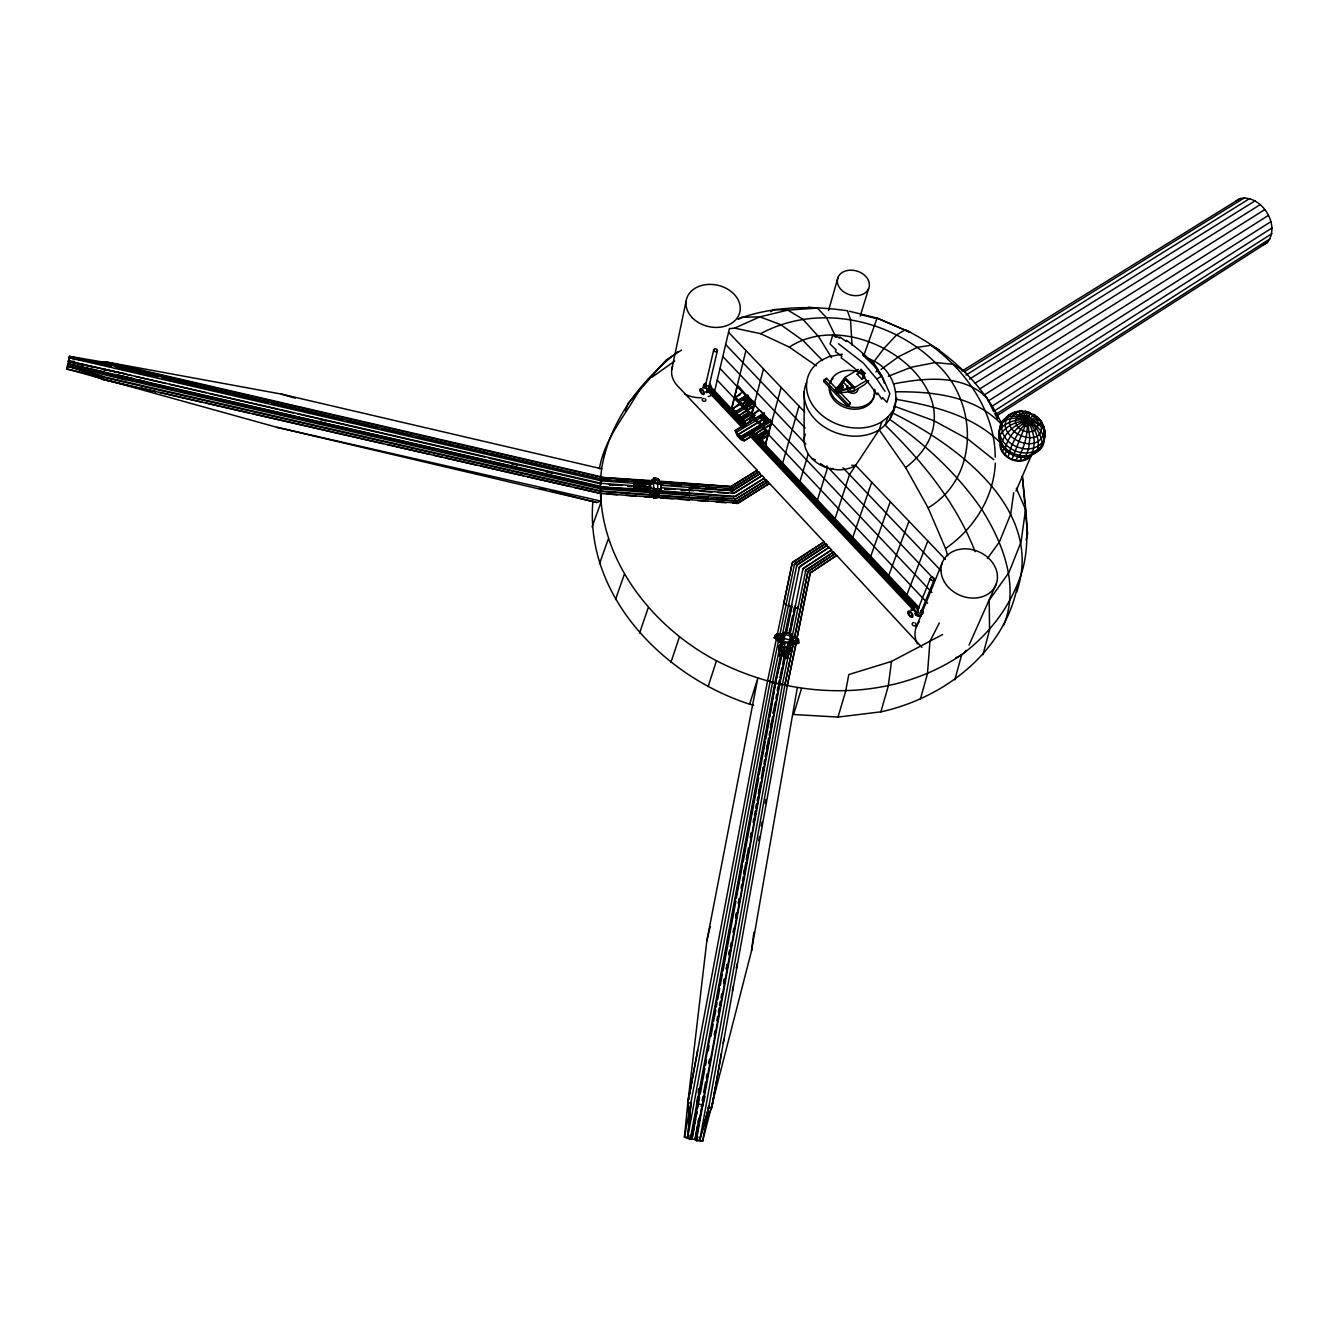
<?xml version="1.0" encoding="UTF-8"?>
<svg xmlns="http://www.w3.org/2000/svg" width="1339" height="1339" viewBox="0 0 1339 1339"><rect width="100%" height="100%" fill="white"/><g stroke="black" fill="none" stroke-linecap="round" stroke-linejoin="round"><path stroke-width="1.5" d="M782.595 635.037L782.093 634.033L784.554 632.711L791.366 634.033L790.395 636.427L798.513 639.908L798.379 643.323L792.989 644.712L792.906 636.477L791.366 634.033L784.52 632.493L782.093 634.033C783.733 641.046 771.08 640.594 775.599 634.736L782.093 634.033L792.906 636.477L798.513 639.908L798.613 643.222L792.989 642.318L792.989 644.712L788.956 645.716L791.316 648.846L788.922 652.461L787.734 657.717L785.34 658.035L788.018 642.251M689.384 493.003L689.384 496.016L689.267 493.572M689.401 491.011L689.719 487.446M945.485 559.451L855.621 465.369C835.854 477.454 803.534 463.512 804.069 438.891L804.237 391.473M852.022 345.127L850.516 319.703L847.436 310.765C810.932 305.526 772.904 306.028 738.007 318.967M650.737 484.233L637.18 485.103L641.18 481.856L650.771 483.245L634.619 482.241L645.515 481.588L648.461 484.082L650.771 483.245L650.721 481.304L658.888 484.065L657.75 482.576L657.817 478.659L654.319 477.889L650.721 481.304L650.336 492.836L653.65 497.89L658.537 496.635L659.223 491.982L657.667 488.534L657.75 482.576L659.056 479.713L654.286 478.207L653.399 481.99L661.265 484.316L661.064 490.074L657.365 493.271L653.834 493.405L650.302 492.886L649.398 484.35L654.302 483.262L661.265 484.316L661.081 485.957M660.328 489.84L660.06 491.915L657.968 492.149L660.16 491.58L659.675 488.819L661.064 490.074L650.62 487.898L650.302 492.886L653.834 493.405L653.465 479.412L657.817 478.659L657.767 480.35L653.482 479.479L650.721 481.304L654.302 483.262L657.75 482.576M788.386 650.704L787.734 657.717L785.039 657.851L787.834 657.399L789.859 647.976L789.223 642.519L790.395 636.427L793.324 641.933L792.755 644.862L789.223 642.519L778.93 641.548C772.034 634.904 777.775 633.782 784.704 635.138L784.52 632.493L785.792 634.368M650.486 492.568L601.194 488.919L600.558 486.944M574.28 487.429L600.709 493.488L601.127 490.944L735.914 500.903A3.13 2.561 14.4 0 0 737.672 500.451L767.933 481.755L766.41 480.115L736.768 498.409A2.979 2.427 14.4 0 1 734.843 498.811L658.704 493.17M638.268 486.074L601.362 483.329L68.523 361.011L67.887 364.275L600.926 486.408M652.729 480.684L601.194 477.37L601.144 479.379L650.637 482.525M73.093 367.589L67.569 365.38L66.95 368.995L276.939 427.308L596.809 502.527L600.826 501.071L601.127 490.944L103.153 376.644L67.586 366.267L67.569 365.38L600.525 487.948M600.776 491.463L66.95 368.995L67.586 366.267L601.194 488.919L601.178 486.459M609.58 480.032L601.395 479.412L601.562 476.851L105.898 361.881L89.11 361.898M1024.686 503.263L1022.377 476.416C1025.289 507.063 1030.628 537.843 1022.979 568.272C1012.987 603.27 990.76 633.113 961.687 654.687C889.431 703.527 792.169 699.879 716.482 660.763C646.787 624.141 590.784 548.856 601.847 467.144C610.166 420.346 641.147 380.326 677.835 351.722M660.278 491.647L660.847 489.856M753.623 705.134L749.622 704.197C663.926 676.446 584.607 596.14 592.926 500.836M658.319 496.786L658.654 491.781L661.064 490.074L659.19 492.066L658.537 496.635L655.507 496.284L653.683 497.89L652.947 495.313L653.683 497.89L657.248 497.489L650.336 492.836L653.901 492.551L657.248 496.418L657.248 497.489L653.65 497.89L653.767 495.966L657.282 495.832C660.73 498.493 655.943 488.986 654.152 488.25L650.302 492.886L653.03 492.752L652.947 495.731L657.215 497.505L657.667 488.534C653.465 489.522 653.951 499.983 650.336 492.836L651.608 491.179L648.277 489.555L645.164 491.597L634.77 489.254L633.816 487.229L641.163 486.04L650.654 486.911M638.636 487.446L637.163 486.241L645.197 491.463L645.549 481.387L641.063 482.458L635.104 481.789L634.134 484.132L638.151 484.584L635.037 482.107M997.304 415.492L1267.447 242.392C1281.021 225.203 1261.221 193.988 1239.914 198.607L962.021 371.003M645.03 484.216L641.18 481.856L640.795 489.873M635.774 488.919L636.962 488.702M636.159 488.35L636.929 488.869L635.791 488.651M634.77 489.254L633.849 487.061L634.77 489.254L638.05 487.262L637.213 484.969M634.653 482.09L633.933 483.781L638.201 484.065L638.05 487.262L633.816 487.229M792.688 636.628L797.475 638.87L798.379 643.323L796.42 642.636L798.513 639.908L792.989 644.712L790.043 639.406L793.123 638.167L797.559 638.552L796.253 643.239L792.755 644.862L793.358 638.77L791.215 634.201L792.688 636.628L797.559 638.552L798.613 643.222C795.751 641.599 770.946 633.012 779.064 641.783L783.549 641.247L785.072 642.636L789.223 642.519L788.269 655.859L782.294 653.532C773.591 660.797 785.575 638.988 784.704 635.138L779.549 638.837L774.394 637.933L775.599 634.736L779.064 641.783L781.792 642.804L782.277 644.21L778.997 646.252L779.85 650.419M781.809 639.105L779.549 638.837L779.064 641.783L780.687 635.925L784.554 632.711M784.754 641.515L785.072 642.636C783.817 652.796 778.88 666.253 779.013 646.084L782.277 644.21L781.373 641.682L781.792 642.804L782.997 641.281L778.997 646.252L783.047 654.353L784.604 654.704L789.089 651.909L791.215 648.997M657.683 482.86L659.457 483.429L658.838 479.864L657.784 478.96L654.286 479.613L654.319 477.889L659.056 479.713L659.508 483.094C661.633 483.396 661.332 488.517 660.579 485.906M660.345 489.036C659.524 495.564 661.7 487.212 660.813 489.89M787.047 656.562L786.746 655.574L786.763 656.897M488.768 458.105L600.993 483.864L601.445 480.852L69.26 357.798L69.461 356.308L105.681 362.501L601.194 477.37M689.267 490.559L689.552 487.446L731.111 490.509A2.41 1.975 14.2 0 0 733.119 490.241L760.284 473.571L758.761 471.931L732.249 488.183A2.41 1.975 14.2 0 1 730.743 488.517L658.838 483.145M691.694 1081.996L687.861 1102.482L684.43 1137.229L687.694 1137.162L691.058 1102.399L687.694 1137.162L690.255 1139.322L774.678 683.811L772.62 681.752L780.972 641.582M779.013 655.742L780.804 645.95L783.549 641.247L781.792 642.804L781.424 641.147M747.731 395.256L743.112 398.938L747.731 395.256L747.129 399.725L749.288 401.114C750.175 407.257 742.877 402.085 749.371 400.612L747.346 398.486L743.296 398.302L744.166 400.662L747.346 398.486L743.831 400.478M688.916 1118.852L687.861 1102.482L706.841 940.848L757.79 678.27L749.622 704.197M1034.545 416.914L1034.11 414.521C1022.661 424.43 1013.573 438.606 1009.07 453.051L1008.167 457.352C1014.644 461.52 1024.419 462.24 1029.892 456.047M786.529 655.692L786.462 656.863L787.031 655.809M790.73 643.892L782.512 684.078L779.616 684.965L696.313 1140.661L702.59 1141.263L751.48 951.008L753.857 932.379M697.636 1096.992L696.581 1105.227L698.071 1105.562M698.171 1092.875L698.707 1088.774M942.623 634.519L891.489 661.416L888.259 686.137L880.878 711.846L838.013 717.068L793.592 714.507L801.509 688.564M880.878 711.846C944.179 698.054 1004.384 651.875 1017.473 586.03M1013.723 492.685L1010.66 514.243L999.43 541.927L987.429 558.497M659.508 483.094L657.8 483.864L650.721 481.304L659.457 483.429L659.056 479.713L657.767 480.35L659.056 479.713M785.34 658.035L785.692 653.85L782.428 653.114L779.114 655.441L781.491 656.897L782.428 653.114L783.047 654.353L782.428 653.114M995.312 463.06C993.789 497.74 973.754 529.072 945.535 548.505L947.677 555.718M749.288 401.114L748.099 400.746L749.371 400.612L748.585 404.328L746.392 403.022L749.288 401.114L744.685 397.566L743.296 398.302L744.166 400.662L747.346 398.486L747.095 399.859L747.262 398.972L743.195 398.637M785.039 657.851L785.692 653.85L787.834 657.399M766.962 419.09L765.239 418.873L766.527 418.756L763.531 421.182L765.741 422.505L766.527 418.756C757.891 424.061 771.18 419.358 764.502 416.613L760.418 416.429L761.305 418.806L764.502 416.613L760.97 418.622M779.064 641.783L779.549 638.837M751.48 951.008L797.324 687.577M766.444 419.258L764.402 417.099L764.234 418.002L764.502 416.613L761.305 418.806L760.334 416.764L761.807 415.676L760.334 416.764M784.704 654.085L787.734 657.717M758.761 840.641L759.481 836.524M761.288 826.213L762.008 822.096M765.255 803.551L765.975 799.433M711.946 1107.068L721.386 1053.458M723.177 1043.315L723.897 1039.248M737.136 964.097L736.417 968.164L737.103 964.214M786.914 655.876L786.344 656.679L787.181 655.842M715.344 1087.285L711.712 1107.805L704.866 1122.417M732.4 990.893L733.119 986.776M651.708 484.065L645.549 481.387L641.063 482.458M1041.324 445.536C1045.709 440.263 1045.625 432.581 1043.667 426.271C1032.185 416.613 1008.468 417.149 999.413 430.371C995.58 446.389 1013.255 461.051 1028.553 456.214C1077.795 438.338 993.354 387.641 999.714 437.518M601.395 479.412L105.513 363.99L69.26 357.798L68.406 361.145L119.138 372.677M697.502 1125.848L695.025 1139.589L698.791 1119.069M698.222 1121.915L698.925 1117.998M698.021 1137.012L696.313 1140.661L699.795 1139.857L782.512 684.078L778.461 684.246L779.281 680.229M600.96 493.522L736.852 502.979A2.427 1.992 14.5 0 0 738.375 502.627L769.473 483.412L824.054 541.877L792.906 562.413A2.444 2.042 17.1 0 0 792.102 563.552L783.767 603.353M694.138 1127.137L691.995 1138.92L696.916 1112.291M694.857 1123.22L695.577 1119.287M696.28 1115.37L697 1111.437M702.172 1100.591L702.925 1096.49M703.678 1092.373L705.569 1082.113M706.322 1078.012L707.076 1073.911M708.95 1063.651L709.703 1059.534M714.223 1034.913L714.976 1030.812M716.85 1020.552L717.604 1016.435M718.357 1012.334L719.11 1008.234M721.001 997.973L721.754 993.856M723.629 983.596L724.382 979.495M726.274 969.235L727.027 965.134M728.901 954.874L729.655 950.757M730.408 946.656L731.161 942.556M733.036 932.295L733.789 928.178M735.68 917.918L736.433 913.817M738.308 903.557L739.061 899.457M742.459 880.978L743.212 876.878M743.965 872.777L745.84 862.5M746.593 858.399L748.468 848.139M750.359 837.879L751.112 833.779M754.493 815.3L755.246 811.2M757.138 800.94L757.891 796.822M758.644 792.721L760.519 782.461M761.272 778.361L763.146 768.101M763.899 763.983L764.653 759.883M766.544 749.622L767.297 745.522M769.172 735.262L769.925 731.144M770.678 727.044L772.57 716.783M773.323 712.683L775.197 702.423M775.951 698.305L776.704 694.205M781.39 657.549L775.482 682.99L691.175 1138.736L695.845 1139.774L779.465 683.375L778.629 683.727M697.669 1108.19L699.594 1097.327M700.33 1093.846L704.9 1068.555M705.62 1065.175L706.423 1060.321M708.264 1050.83L709.084 1045.943M710.909 1036.486L713.185 1024.201M713.637 1021.272L715.829 1009.857M716.298 1006.878L717.051 1002.76M717.721 999.614L719.712 988.366M720.365 985.27L722.374 973.972M723.01 970.942L735.898 901.147M736.417 897.917L742.492 865.011M743.112 862.115L758.661 777.875M759.196 774.561L765.272 741.655M765.875 738.843L769.289 720.349M769.825 716.984L775.666 682.472M708.967 1063.032L709.72 1058.931M719.528 1005.455L720.282 1001.354M723.679 982.843L724.432 978.725M726.324 968.448L727.077 964.331M728.968 954.054L729.722 949.937M735.747 917.048L736.5 912.93M738.392 902.653L739.145 898.536M741.036 888.259L741.789 884.142M743.681 873.865L744.434 869.747M746.308 859.471L747.062 855.353M750.459 836.842L751.212 832.724M753.104 822.447L753.857 818.33M755.748 808.053L756.502 803.936M758.393 793.659L759.146 789.541M762.527 771.046L763.28 766.929M765.172 756.652L765.925 752.535M766.678 748.417L768.569 738.14M770.461 727.864L771.214 723.746M773.088 713.469L773.842 709.352M777.239 690.84L777.992 686.74M103.89 371.522L103.488 373.631L125.648 379.774M104.643 368.677L104.04 371.941L67.887 364.275M764.234 418.002L764.502 416.613M688.079 1101.729L697.686 1050.261M687.694 1137.162L772.62 681.752L775.984 683.677M695.845 1139.774L702.322 1104.909L697.719 1103.888L691.175 1138.736M866.417 358.166C898.502 366.501 906.721 411.659 879.204 429.786L849.512 474.609L834.733 519.632L849.713 535.583M1016.636 592.173C1045.173 509.473 956.682 444.833 892.695 413.015L896.762 397.934M776.503 638.418L767.515 681.116L770.143 681.183L684.43 1137.229L690.255 1139.322L689.987 1135.238M795.433 605.546L789.625 633.648M800.638 607.354L807.735 572.54A2.444 2.042 17.9 0 1 808.538 571.385L835.084 553.677L833.511 551.986L806.48 569.56A2.46 2.042 17.8 0 0 805.643 571.134L797.96 608.241L794.998 607.538L802.881 569.293A3.013 2.511 17.7 0 1 803.869 567.887L831.569 549.911L829.142 547.316L800.638 565.778A3.783 3.147 17.5 0 0 799.4 567.535L799.232 568.071A3.783 3.147 17.5 0 1 800.471 566.313L800.638 565.778M767.515 681.116L687.861 1102.482L691.342 1103.57M788.755 603.956L788.303 605.948L791.935 606.801L786.361 633.447M791.282 606.651L799.4 567.535M791.717 604.659L785.625 634.251M791.5 635.523L789.859 634.284M783.482 604.81L792.27 562.999A2.444 2.042 17.1 0 1 793.073 561.861L824.054 541.877M785.893 605.379L786.344 603.387M783.549 633.23L786.411 634.083L783.717 633.314M781.072 651.808L781.323 650.536M785.725 633.247L783.198 634.234M786.278 633.498L783.733 633.565M783.164 641.9L782.277 644.21L782.512 643.021M633.933 483.781L641.23 484.182M785.424 646.888L784.068 653.482M792.989 642.318L796.253 643.239L787.265 685.769L784.805 685.183L793.408 642.971M794.63 636.946L807.902 571.987A2.46 2.042 17.9 0 1 808.706 570.849L835.084 553.677M793.575 642.452L784.972 684.664L702.59 1141.263L699.795 1139.857L708.967 1106.399L699.795 1139.857M794.395 638.435L800.538 608.274M787.265 685.769L795.835 643.557M797.056 637.531L810.179 573.109L803.049 607.939M796.822 639.004L802.948 608.843M776.352 636.31L776.971 633.916L782.177 634.268L776.888 634.234L774.394 637.933L776.737 638.67L774.26 637.732L776.352 636.31L780.135 638.519L778.93 641.548L783.951 638.05L776.971 633.916L776.503 638.151M782.595 664.161L784.654 654.118M789.207 632.025L790.027 628.008M793.341 611.923L794.161 607.906L798.128 607.705L798.429 606.115M779.867 677.701L781.943 667.659M784.001 657.616L784.838 653.599M790.613 625.464L792.688 615.421M779.298 683.894L785.658 653.231M779.7 684.547L785.876 654.403M790.01 634.318L795.366 608.191M792.37 635.841L798.262 606.634M774.762 683.375L780.57 655.256M785.156 633.163L790.546 607.052L788.487 605.412M775.482 682.99L781.892 652.327M777.189 634.92L783.65 604.274M769.975 681.702L778.779 639.523M779.783 634.971L786.06 604.843M786.177 603.922L794.479 564.338A3.113 2.594 17.3 0 1 794.73 563.803L794.814 563.669A3.163 2.645 17.3 0 1 795.483 563.033L825.627 543.55L827.201 545.241L797.508 564.874A3.013 2.511 17.4 0 0 796.521 566.33L796.688 565.778A3.013 2.511 17.4 0 1 797.693 564.338L827.201 545.241M782.227 635.556L796.688 565.778M671.709 369.765L686.07 301.258M782.93 653.231L783.566 650.202L789.089 651.909L791.316 648.846L789.675 642.787L789.91 644.628L790.546 643.741L788.956 645.716M745.555 425.233L709.971 387.373L709.118 387.875L708.783 385.732A1.858 1.473 13 0 1 706.205 385.314L704.448 387.574A3.699 2.929 13 0 1 705.77 383.105M705.452 385.632L713.67 349.981M705.871 386.737L706.205 385.314M706.841 940.848L710.105 926.672M709.938 388.377L707.963 389.532L707.293 392.377L709.971 387.373M709.101 386.218L717.403 350.6M709.419 383.69A3.699 2.929 13 0 1 710.942 386.519L710.607 387.942A3.699 2.929 13 0 0 710.289 386.419M689.552 485.438L699.711 486.777M704.967 1096.373L702.54 1106.55L701.05 1106.215M782.277 644.21L782.997 641.281M782.294 653.532L781.541 656.746M786.796 655.675L786.997 656.83M794.445 564.506L794.312 564.874A3.113 2.594 17.3 0 1 795.299 563.602L795.483 563.033M745.94 350.533L731.278 409.583L740.049 404.395M754.828 404.679L738.325 386.017L737.237 386.653L731.479 409.801L739.228 403.725M742.141 392.193L734.341 398.302M737.856 416.596L735.831 411.391L751.614 402.152M740.768 405.131L738.71 399.876L745.706 395.758M736.634 430.07L755.045 418.588L735.111 430.488L737.186 435.761L740.969 439.795L744.133 440.832L764.184 428.279L744.133 440.832M746.342 411.173C740.45 412.261 739.078 420.613 735.831 411.391M738.71 399.876C742.626 407.123 741.321 403.859 747.965 399.976M600.659 483.915L601.445 480.852L636.276 483.463M741.572 420.546L744.835 420.965L741.538 418.923C739.479 414.136 759.832 409.6 740.936 417.55M743.714 406.638L748.267 403.457M741.337 417.986L739.161 414.956M750.292 402.436L743.865 406.068M761.623 427.241L764.954 427.693L758.426 422.187L738.509 434.121L738.643 435.694L735.111 430.488M753.154 401.767C751.212 405.499 742.358 403.524 749.371 400.612M740.166 437.334L760.636 425.25L740.166 437.334L744.266 440.263M769.557 419.559L740.3 436.765M745.589 408.445L744.501 409.098L747.647 410.069L754.778 405.349M804.069 438.891L805.308 434.104M797.559 638.552L796.454 639.473L798.295 640.025M658.738 481.705L730.073 486.492A1.841 1.506 14.1 0 0 731.228 486.224L757.238 470.29L677.434 385.732A26.445 20.855 12.7 0 1 672.596 366.233M724.416 488.618L730.743 488.517M729.922 487.045A1.841 1.506 14.1 0 0 731.077 486.777L731.228 486.224M689.418 487.999L731.111 490.509M749.472 421.651L753.974 404.361L755.079 403.709L748.099 396.327M730.592 489.086A2.41 1.975 14.2 0 0 732.098 488.752L732.249 488.183M749.673 421.869L763.481 368.911M749.873 422.086L754.393 404.796L755.497 404.144L754.192 404.579M750.961 415.944L752.183 414.772L746.459 408.713M730.96 491.062A2.41 1.975 14.2 0 0 732.969 490.794L733.119 490.241M754.995 419.643L752.217 416.68L752.602 415.207L759.196 410.219M755.229 405.114L755.497 404.144M732.333 493.656L732.483 493.103A2.963 2.427 14.3 0 0 734.341 492.685L762.159 475.579L764.519 478.107L735.747 496.3A3.732 3.046 14.3 0 1 733.421 496.819L658.503 491.279M733.421 496.819L733.571 496.267A3.732 3.046 14.3 0 0 735.898 495.731L764.519 478.107M733.789 493.455A2.963 2.427 14.3 0 0 734.19 493.237L734.341 492.685M757.121 421.685L755.815 418.002L764.552 412.78M734.843 498.811L734.709 499.38A2.979 2.427 14.4 0 0 735.73 499.313M659.073 495.798L735.898 500.903M736.768 498.409L766.41 480.115M732.6 503.23L736.852 502.979M737.873 434.89L758.426 422.187M735.764 501.456A3.13 2.561 14.4 0 0 737.538 501.004L737.672 500.451M765.088 418.069L759.196 421.601L759.313 423.174M736.718 503.531A2.427 1.992 14.5 0 0 738.224 503.196L738.375 502.627M760.217 424.814L768.954 434.439L763.381 428.513M1026.092 539.851L1027.649 533.976L1025.088 507.347M1003.731 625.045C1019.615 585.913 1003.162 543.467 982.039 509.808C957.452 473.922 925.316 444.18 889.715 419.442L895.456 404.88M648.812 482.81L648.461 484.082L645.549 481.387M758.56 438.623L761.874 439.092L758.543 436.999C756.468 432.212 776.821 427.576 757.924 435.627M760.837 424.798L769.473 419.843M758.343 436.062C757.054 432.045 756.334 434.489 755.514 433.786M761.406 424.664L768.753 419.994M982.926 654.687L989.588 629.949L989.17 600.274L1008.87 572.657L1021.071 541.96L1025.557 509.456L1016.334 488.283M763.632 420.848L765.272 422.388L763.632 420.848L765.841 422.17L770.31 419.894M731.077 486.777L757.238 470.29M781.173 387.423L765.239 445.72L753.874 433.618M732.098 488.752L758.761 471.931M954.824 679.81L961.687 654.687M732.969 490.794L760.284 473.571M734.19 493.237L762.159 475.579M599.387 468.784C604.525 438.255 625.33 415.609 639.824 389.264M920.362 699.192L927.475 673.735L929.936 641.481L939.325 622.92M737.538 501.004L767.933 481.755M1034.762 415.073L1025.088 411.341L1030.294 412.596L1011.966 459.294M738.224 503.196L769.473 483.412M767.682 680.597L770.143 681.183M782.411 463.98L798.998 406.085M828.523 310.564L838.164 277.039M779.465 683.375L778.595 683.944M793.324 641.933L792.755 644.862L790.83 643.256L789.91 644.628L789.223 642.519L792.989 644.712L791.299 640.176L792.906 636.477M660.763 491.698L658.654 491.781M838.013 717.068L845.662 691.192L848.809 674.555L891.489 661.416M839.118 391.373L850.315 402.955L849.746 404.763L847.503 406.135L823.736 381.515L824.272 379.707L826.531 378.351L836.323 388.477M826.531 378.351L823.736 381.515M799.718 482.391L808.204 454.105M858.399 369.363L844.976 377.431L834.984 390.804L839.988 385.197L841.294 388.595L841.428 383.975L836.59 390.352M860.207 316.155L868.593 288.722A16.336 12.369 16.7 0 0 850.081 270.193A16.336 12.369 16.7 0 0 841.394 289.877A16.336 12.369 16.7 0 0 868.593 288.722M866.534 380.427L854.784 387.54L837.745 391.674L837.277 393.181L853.613 391.289L864.643 384.594L868.71 380.51M843.821 381.197L844.976 377.431L854.784 387.54L853.613 391.289L847.754 390.854M841.528 385.247L844.959 379.288L852.508 387.071L840.674 390.034M826.966 465.888L826.464 467.529L820.556 463.629M817.158 500.937L827.753 467.16M847.503 406.135L850.315 402.955M788.922 652.461L786.562 647.139L779.013 646.084M640.712 489.404L634.837 488.919L638.1 486.743L634.017 487.078C634.753 491.882 642.753 487.178 645.164 491.597L648.612 488.501L650.587 488.501L649.75 490.325L651.524 490.995M802.881 569.293L802.714 569.828A3.013 2.511 17.7 0 1 803.701 568.439L803.869 567.887M791.935 606.801L790.546 607.052M805.643 571.134L805.459 571.669A2.444 2.042 17.8 0 1 806.296 570.113L806.48 569.56M708.113 686.572L716.482 660.763M810.078 573.393A1.875 1.557 17.9 0 1 810.614 572.774L836.674 555.384L921.985 647.407M784.604 654.704L785.692 653.85M795.316 563.568L825.627 543.55M800.471 566.313L829.142 547.316M744.953 399.407L745.572 398.587L744.584 399.139M784.805 685.183L787.449 685.25L711.712 1107.805L708.046 1107.303M803.701 568.439L831.569 549.911M670.889 662.454L679.425 636.862M806.296 570.113L833.511 551.986M810.614 572.774L836.674 555.384M945.535 548.505L928.111 507.832L905.649 467.612L879.204 429.786L881.932 421.685L887.908 416.998L892.477 411.324M887.908 416.998L885.163 425.116C922.353 461.319 956.23 502.794 975.11 551.651M639.59 632.979L648.26 607.688M863.672 355.906L877.078 318.063L909.784 332.172L877.078 318.063L849.411 311.251M852.441 538.479L871.722 482.224M657.784 478.96L654.286 478.207L649.967 483.664L651.859 483.463M615.505 599.537L624.242 574.598M599.521 563.652L608.257 539.132M870.3 557.476L890.284 501.656M592.072 526.897L600.776 502.811M625.397 410.872L628.158 403.273L666.303 359.873L681.601 350.048M103.153 376.644L67.586 366.267M888.293 576.607L908.98 521.239M927.843 540.973L906.419 595.888L899.44 588.474M779.8 639.356L778.93 641.548L782.378 638.167L783.064 635.255L782.093 634.033M912.21 609.881A2.527 1.222 55.8 0 1 913.315 609.914L915.123 606.718L912.947 608.207L916.713 612.208L916.177 613.513A4.201 3.498 22.5 0 0 922.002 614.4M916.93 609.011L917.449 607.705L916.612 608.291M930.488 578.097L917.416 610.735A1.942 1.607 22.5 0 0 918.336 612.81A1.942 1.607 22.5 0 0 920.713 612.626A1.942 1.607 22.5 0 0 920.613 610.484M907.825 597.395L918.454 608.776A1.942 1.607 22.5 0 0 918.336 611.086L916.177 613.513M921.014 612.141L934.187 579.536M916.261 627.037L942.238 562.815M1008.167 457.352L1002.509 451.611L1001.003 448.197L1002.593 444.33L1000.25 441.786L999.898 438.941M1002.509 451.611L1004.099 447.745L1002.091 445.987L999.379 438.707L999.413 430.371M1004.953 454.741L1006.543 450.875L1004.099 447.745M1016.05 460.398L1017.673 456.566L1023.833 457.068L1031.013 454.825C1038.93 440.899 1030.511 422.873 1022.059 411.24C1011.43 410.42 1001.321 419.207 999.647 429.451L1001.187 426.823M1020.167 460.616L1021.808 456.783L1028.553 456.214L1031.013 454.825M1024.017 459.93L1025.657 456.08M1015.95 491.145L1032.269 453.285A16.938 13.256 22.7 0 1 1011.899 459.712A16.938 13.256 22.7 0 1 1000.668 441.117M969.101 645.03L996.316 583.771M861.077 369.38L857.127 374.301L861.797 379.104L865.111 377.096L859.454 372.66A199.36 162.119 13.8 0 0 841.11 357.798L841.896 356.157L835.369 351.605L836.155 349.964L830.08 344.023L832.674 335.168L836.055 337.344L836.272 336.005L839.67 338.181L839.737 336.943L846.332 341.512L846.399 340.273A201.402 162.856 13.9 0 1 864.961 355.22A79.018 62.264 16.2 0 1 868.86 359.22A200.867 161.768 13.3 0 1 882.619 377.263L889.832 393.683L886.92 402.37L882.552 397.566L881.715 399.189L877.748 392.946L876.928 394.587A198.841 161.031 13.2 0 0 863.32 376.627L861.077 369.38L864.961 373.347L861.797 379.104M602.734 456.783L604.759 453.168M1044.32 438.656L1041.24 446.523L1032.637 454.306L1039.081 449.519L1040.587 446.875M656.043 479.077L654.252 481.973L650.67 481.655L654.202 482.107L657.784 479.228M1006.376 418.387L1008.317 415.441L1015.297 411.876L1022.059 411.24M600.91 486.961L636.159 489.02M600.709 493.488L102.534 379.372L82.298 371.271M744.986 399.256L745.689 399.122M873.547 362.099L884.46 347.805L896.762 334.834L905.248 329.695C946.556 350.667 982.926 382.854 1002.526 425.451C975.746 395.959 933.216 391.373 895.59 391.825M844.959 379.288L838.231 387.507M789.056 645.331L789.977 644.176M875.907 371.974L877.949 369.581L873.932 363.237L863.304 354.617M659.223 491.982L657.616 490.359L654.152 490.057L650.336 492.836L659.223 491.982L661.064 490.074M838.365 388.913L838.314 386.938L839.453 390.134L838.432 387.038L838.532 388.779M637.18 485.103L638.201 484.065M842.683 387.507L837.494 391.289L842.666 385.247L841.428 383.975M838.298 387.339L839.536 388.193M841.227 388.829L841.193 386.419M781.507 645.883L785.072 642.636M651.457 491.58L648.277 489.555L649.884 488.116M1002.693 421.618L1005.154 419.458M645.197 491.463L648.612 488.501M639.021 489.421L641.147 489.572M763.531 421.182L765.741 422.505L769.892 419.576M928.111 507.832C980.282 476.952 978.257 400.394 935.208 362.534C890.435 318.598 816.857 303.233 760.619 333.679L734.575 328.139L729.404 328.658L714.49 391.724L720.081 397.683M841.126 388.712L840.223 387.473M905.649 467.612C992.651 399.641 860.592 300.204 789.357 347.119L760.619 333.679M644.963 486.074L640.912 489.271L636.895 489.538M767.431 421.634L770.477 419.291M840.373 385.682L842.281 385.414L841.026 386.368M842.331 387.038L840.423 387.306M842.666 385.247L842.733 387.624L840.105 385.314L839.938 387.49M841.478 384.092L842.633 387.707L842.499 385.347M784.286 646.637L780.034 649.867L783.583 650.168M753.84 413.533L758.778 409.784M881.012 369.464L898.854 356.559L917.332 347.32L931.007 345.278L939.56 350.182M762.192 417.55L762.962 417.199M651.875 377.28L674.756 361.061M763.381 414.37L760.418 416.429L761.355 418.638M916.713 612.208L918.336 611.086M1236.098 201.051L1239.914 198.607M993.705 411.358L1271.849 233.689M996.166 414.102L1270.276 238.627M770.678 311.719L774.093 309.543L787.834 310.112L817.359 308.07L826.481 317.561L835.235 335.738M991.63 406.504L1272.05 227.915M645.348 488.735L650.62 487.898L645.298 489.505L640.912 489.271L645.348 488.735L649.348 486.208M988.098 401.114L1270.845 221.688M983.395 395.507L1268.334 215.445M979.395 389.147L1264.686 209.637M974.876 383.406L1260.15 204.666M650.051 483.094L648.461 484.082L650.754 483.011M969.503 379.104L1255.028 200.867M966.005 375.054L1249.705 198.507M768.921 420.245L765.322 422.22M964.582 371.606L1244.55 197.737M762.259 417.299L762.075 417.534M838.499 343.738L863.504 363.204L876.794 379.037L881.698 376.058L877.949 369.581L862.651 354.802M760.351 437.468L767.297 433.284M768.134 434.137L769.222 433.485M768.335 434.355L769.423 433.702M761.874 439.092L768.82 434.89M761.724 439.644L767.799 435.978M772.369 421.986L771.264 422.639L765.021 445.485L766.109 444.833L760.519 438.255M764.954 427.693L771.933 423.492M764.803 428.262L770.913 424.58M857.127 374.301L860.441 372.292L859.454 372.66L864.961 373.347M757.774 436.196L764.72 432.012M758.543 436.999L767.214 431.761M765.54 418.186L758.543 422.371L755.815 418.002M761.59 425.601L770.327 420.362M740.919 438.138L760.82 426.187M742.743 438.623L762.661 426.672M763.431 426.07L772.151 420.814M1263.564 244.719L1267.447 242.392M755.665 418.571L763.314 414.002M736.634 432.112L756.568 420.212L758.543 423.777L758.276 422.756M757.338 419.609L762.577 416.479M740.785 418.119L749.472 412.948M741.538 418.923L750.225 413.751M743.329 419.375L752.016 414.203M751.162 416.161L752.25 415.508L756.568 420.212M751.38 416.379L752.468 415.726M744.835 420.965L751.782 416.831M744.685 421.534L750.777 417.919M735.68 411.96L741.773 408.362M753.204 402.269L744.467 407.441L747.781 409.5M737.32 412.998L746.024 407.843M746.275 407.893L755.012 402.704M747.647 410.069L753.757 406.437M738.525 415.726L747.229 410.571M740.233 401.482L747.229 397.348M741.94 404.027L748.434 400.11M743.814 403.591L746.76 401.851M734.123 398.085L740.3 394.453M738.576 400.461L746.225 395.942M709.452 386.435L708.582 386.938L745.622 426.187M744.902 399.256L745.505 398.737M738.358 319.201L741.689 317.343L759.899 316.841L787.834 310.112L802.915 319.218L818.782 336.926L831.536 357.664M748.585 404.328L753.305 401.148L748.668 403.993L746.476 403.056M764.268 417.852L765.891 418.689M752.217 416.68L755.229 415.224M648.277 489.555L650.587 488.501M734.575 328.139L759.899 316.841L780.687 324.641L803.3 340.759L822.615 360.609M797.575 639.506L793.023 641.414L797.308 641.03M888.309 376.259L911.323 367.237L935.208 362.534L953.435 364.325L965.536 372.225M762.276 437.619L767.565 435.694M783.164 633.749L785.759 634.117M749.991 407.441L755.296 405.533M765.205 419.023L766.527 418.756M893.682 383.875C924.546 377.933 962.205 373.715 986.793 397.583L993.739 411.676M659.19 492.066L657.365 493.271L653.901 492.551L655.507 496.284M638.151 485.404L644.996 485.136M842.331 354.199L829.209 356.592L822.046 359.906A45.961 36.069 17.4 0 0 817.844 411.491A45.961 36.069 17.4 0 0 881.932 421.685M785.39 657.884L787.432 657.767L785.139 657.549M1042.345 424.731L1044.453 429.384L1044.387 437.719C1045.759 430.472 1043.332 421.919 1037.374 417.149C1022.678 420.446 1007.397 434.79 1005.104 449.82L1009.773 453.503M851.822 465.303L855.621 465.369M74.616 361.363L68.406 361.145L69.461 356.308L111.388 366.016M919.391 607.889L753.824 432.597M829.979 468.483L833.544 468.65M1020.033 411.056L1026.193 411.475C1029.273 426.22 1026.41 443.812 1018.761 456.8L1017.673 456.566M697.619 496.635L707.929 497.388M716.164 498.008L726.458 498.761M601.027 491.497L654.922 495.48M607.136 493.974L617.413 494.744M625.648 495.346L635.925 496.099M644.159 496.702L654.436 497.472M660.612 497.924L672.948 498.828M679.124 499.28L689.401 500.05M697.636 500.652L707.913 501.405M716.147 502.025L726.424 502.778M658.855 481.136L730.073 486.492M601.462 477.404L650.553 481.086M615.722 480.483L628.008 481.404M634.15 481.873L646.436 482.793M658.721 483.697L662.805 484.015M670.99 484.618L681.233 485.388M705.887 487.229L716.181 487.999M660.863 485.304L689.552 487.446M660.83 487.764L732.483 493.103M609.362 484.618L621.765 485.421M627.807 485.99L638.151 486.643L637.13 486.375M664.68 488.735L675.057 489.388M681.2 489.856L693.485 490.76M699.628 491.229L711.896 492.133M718.022 492.585L728.249 493.355M609.446 485.053L613.547 485.354M627.891 486.425L631.991 486.727M664.797 489.17L668.897 489.471M681.2 490.392L685.3 490.693M640.159 489.354L650.52 490.091M658.621 490.727L733.571 496.267M652.344 490.827L601.077 487.028L68.004 363.706L103.689 372.577M601.044 488.032L652.327 491.831M658.487 492.283L689.25 494.576M808.254 307.2L817.359 308.07M650.67 481.655L653.382 481.923M775.716 634.937L777.624 635.238L776.971 633.916M786.562 647.139L791.316 648.846M601.797 468.851L281.257 394.068L105.898 361.881L192.414 383.439M69.26 357.798L99.287 363.455M895.54 399.256C932.831 405.617 973.018 415.291 1000.518 442.924M104.275 369.413L124.577 373.548M637.163 482.107L640.946 482.894M155.458 391.49L141.214 388.243L155.374 391.724M159.525 392.427L202.206 402.202M206.273 403.139L248.97 412.914M253.038 413.851L383.155 443.661M387.222 444.581L429.919 454.373M433.987 455.293L442.121 457.168M446.188 458.089L476.684 465.085M480.751 466.005L523.449 475.78M527.516 476.717L570.213 486.492M276.939 427.308L600.826 501.071M123.188 373.614L131.272 375.489M135.323 376.426L165.685 383.423M169.735 384.36L206.173 392.762M210.056 393.817L277.022 409.115M279.048 409.583L293.475 413.065M297.392 413.801L484.852 457.068M94.734 367.656L68.423 361.58L82.282 365.045M319.736 419.542L325.846 420.948M511.314 463.729L517.423 465.135M545.961 471.713L552.07 473.119M115.455 366.953L158.119 376.828M162.186 377.765L267.867 402.236M271.917 403.173L343.052 419.643M347.119 420.58L377.598 427.626M381.665 428.58L412.144 435.627M416.211 436.564L452.783 445.033M456.85 445.971L487.329 453.034M491.396 453.971L562.531 470.441M566.598 471.378L599.102 478.91M774.678 683.811L775.9 684.095M778.377 684.681L779.616 684.965M116.024 374.435L134.218 378.803M138.268 379.774L144.344 381.23M209.068 396.779L217.152 398.721M233.337 402.604L239.396 404.06M243.447 405.031L251.531 406.972M102.534 379.372L139.005 388.21M143.055 389.197L149.131 390.67M105.681 362.501L158.052 375.338M162.086 376.326L170.137 378.318M174.17 379.305L180.213 380.778M861.144 314.765L875.237 318.23M540.086 488.199L546.161 489.723M550.212 490.76L596.809 502.527M281.257 394.068L295.266 398.152M871.304 362.467L873.932 363.237M867.404 358.484L870.032 359.27M893.983 406.068L934.003 420.747L968.331 439.426L993.789 459.695M811.618 458.373L815.401 459.813M645.565 482.358L649.398 484.35M657.282 495.832L658.537 496.635M789.357 347.119L816.271 365.848M746.392 403.022L748.099 404.227L746.476 402.688M1034.11 414.521L1038.746 418.27M931.007 345.278C966.574 371.422 994.961 411.743 995.245 457.185M1041.792 422.103L1037.374 417.149M843.871 382.787L850.148 389.264M841.511 386.352L842.733 387.624M841.344 386.653L839.988 385.197M837.779 388.996L837.494 386.753L841.411 390.787L840.942 392.277L840.206 391.524M836.54 389.147L837.461 390.084M835.452 389.298L837.745 391.674M824.272 379.707L848.056 404.328M728.533 332.306L804.706 412.061M725.654 344.508L805.191 428.062M843.018 467.796L940.949 570.665M722.809 356.559L805.844 444.046M829.142 468.617L934.923 580.088M760.853 411.056L772.101 422.94M719.997 368.426L931.944 592.491M742.091 403.457L744.417 405.918M759.196 421.601L761.556 424.078M735.546 397.147L741.254 403.19M752.602 415.207L755.464 418.253M764.753 428.095L769.356 432.982M735.228 397.449L740.969 403.541M743.731 406.47L752.049 415.291M739.346 403.039L751.798 416.245M717.219 380.159L756.953 422.304M761.155 426.739L927.592 603.236M732.684 408.663L736.919 413.165M732.567 409.165L737.672 414.588M743.932 421.266L746.509 423.994M759.648 437.97L766.31 445.05M710.825 386.871L746.66 424.982M727.077 405.131L743.965 423.091M772.385 453.318L833.377 518.193M856.558 542.864L864.793 551.618M871.672 558.932L892.477 581.059M754.091 434.305L917.784 608.442M739.128 418.772L741.99 421.818M759.18 440.096L762.042 443.142M780.654 462.943L783.516 465.989M800.689 484.266L803.551 487.312M822.163 507.113L825.025 510.159M842.214 528.436L846.516 533.006M863.688 551.283L866.551 554.329M883.74 572.623L888.025 577.193M905.214 595.47L908.076 598.516M752.786 433.819L917.516 609.094M709.603 389.8L743.781 426.17M749.472 432.229L914.604 608.023M709.519 390.603L723.746 405.75M726.592 408.78L743.664 426.957M752.2 436.045L823.334 511.783M826.18 514.812L843.252 532.989M848.959 539.048L864.609 555.718M871.722 563.284L885.949 578.431M893.063 586.013L907.29 601.161M708.749 390.302L742.911 426.689M751.464 435.778L913.767 608.592M704.783 386.134L707.963 389.532M708.415 391.741L742.559 428.095M749.673 435.677L913.248 609.914M738.509 434.121L740.869 436.631M776.653 634.803L780.135 638.519M757.087 470.859L758.61 472.483M760.134 474.123L762.008 476.132M764.368 478.659L766.259 480.684M767.783 482.325L769.322 483.965M823.887 542.412L825.46 544.103M827.033 545.776L828.958 547.852M831.385 550.463L833.327 552.538M834.9 554.229L836.49 555.919M839.586 388.31L839.352 389.95M876.794 379.037L885.062 391.423M876.777 370.116L879.907 374.803M994.609 413.433L997.655 418.822M787.349 643.155L789.29 647.624M881.698 376.058L884.343 383.172M781.775 642.335L782.294 643.808M634.017 487.078L634.385 488.886L634.083 486.743M1000.568 444.715L1001.003 448.197M841.612 384.728L841.662 386.352M879.204 429.786A45.744 36.002 17.4 0 1 824.221 426.907A45.744 36.002 17.4 0 1 806.614 382.368M966.189 650.386A27.885 23.265 23.8 0 1 955.895 657.65M874.166 391.055A22.981 18.026 17.4 0 1 852.357 409.115A22.981 18.026 17.4 0 1 829.226 386.904M830.381 382.351A22.981 18.026 17.4 0 1 832.992 378.351M874.752 389.298A22.997 18.043 17.4 0 1 853.897 407.424A22.997 18.043 17.4 0 1 829.711 386.737M829.979 383.573A22.997 18.043 17.4 0 1 857.579 371.673M917.299 643.975A27.851 23.248 23.8 0 1 919.257 621.748M712.566 394.871A26.412 20.838 12.7 0 1 708.097 396.595M701.536 397.666A26.412 20.838 12.7 0 1 684.832 394.068M705.62 386.402A1.858 1.473 13 0 1 706.122 384.678M708.95 385.448A1.858 1.473 13 0 1 709.001 386.586M915.089 622.953A1.925 1.607 22.6 0 1 915.34 625.581A1.925 1.607 22.6 0 1 912.411 624.794A1.925 1.607 22.6 0 1 913.667 622.568M705.101 398.788A1.841 1.456 13 0 1 705.201 401.131A1.841 1.456 13 0 1 702.389 400.361A1.841 1.456 13 0 1 703.745 398.419M810.262 572.858A1.875 1.557 17.9 0 1 810.781 572.238M857.696 388.611A5.54 4.352 17.4 0 1 854.717 393.097A5.54 4.352 17.4 0 1 848.206 391.256M846.984 389.046A5.54 4.352 17.4 0 1 847.838 385.816M922.236 609.379A4.201 3.498 22.5 0 1 923.224 611.12M923.324 612.074A4.201 3.498 22.5 0 1 922.688 613.764M921.466 615.706A4.201 3.498 22.5 0 1 915.658 614.835M921.717 610.684A4.201 3.498 22.5 0 1 922.337 611.521M703.343 387.54A3.699 2.929 13 0 1 705.435 384.544M912.629 609.747A2.527 1.222 55.8 0 1 915.424 610.986A2.527 1.222 55.8 0 1 915.106 613.697M913.767 610.216A2.527 1.222 55.8 0 1 914.621 611.136M915.24 612.258A2.527 1.222 55.8 0 1 915.173 613.982M911.189 610.634A3.716 1.791 55.8 0 1 912.713 608.793A3.716 1.791 55.8 0 1 915.859 612.141A3.716 1.791 55.8 0 1 915.424 615.137M705.201 387.105A2.41 1.121 59.7 0 1 707.444 389.682A2.41 1.121 59.7 0 1 706.507 391.306M704.515 387.641A2.41 1.121 59.7 0 1 704.883 387.138M704.046 387.691A2.41 1.121 59.7 0 1 706.607 389.465A2.41 1.121 59.7 0 1 705.904 391.658M703.226 387.925A3.414 1.59 59.7 0 1 705.134 386.938A3.414 1.59 59.7 0 1 707.578 390.837A3.414 1.59 59.7 0 1 706.088 392.511M1029.808 437.97L1028.67 448.916L1025.724 455.779C1016.201 456.13 1006.61 451.477 1001.438 443.393C1006.175 428.631 1024.569 417.417 1039.867 420.262C1052.086 455.076 986.592 429.936 1018.192 411.91C1029.858 419.76 1041.223 434.907 1037.591 449.804C1024.235 457.704 1004.819 449.937 1000.049 435.292C1008.501 420.68 1034.143 414.404 1044.269 430.539C1040.118 459.98 987.847 433.669 1011.213 413.751C1025.691 414.069 1040.286 428.246 1042.077 442.657C1028.436 457.905 996.869 443.008 1002.476 422.505C1009.439 416.596 1019.565 417.735 1027.582 420.597L1029.808 437.97M1038.127 424.262C1036.353 437.05 1015.28 432.079 1015.498 420.546C1017.355 407.843 1038.277 412.797 1038.127 424.262M1033.256 422.019C1018.042 438.456 1019.933 401.081 1033.256 422.019M636.946 488.551L635.992 488.501L636.929 488.568M944.43 581.963A29.006 23.7 23.4 0 0 993.337 589.21A29.006 23.7 23.4 0 0 969.871 549.191A29.006 23.7 23.4 0 0 944.43 581.963M692.28 317.728A27.45 21.156 13 0 0 738.626 315.569A27.45 21.156 13 0 0 708.415 284.42A27.45 21.156 13 0 0 692.28 317.728M714.089 351.119A1.891 1.473 13.2 0 0 717.286 350.969A1.891 1.473 13.2 0 0 715.227 348.793A1.891 1.473 13.2 0 0 714.089 351.119M930.622 579.385A1.975 1.624 22.4 0 0 933.969 579.904A1.975 1.624 22.4 0 0 932.413 577.159A1.975 1.624 22.4 0 0 930.622 579.385M907.892 612.877A3.716 1.791 55.8 0 0 912.127 617.396A3.716 1.791 55.8 0 0 911.156 612.274A3.716 1.791 55.8 0 0 907.892 612.877M908.696 613.295A2.527 1.222 55.8 0 0 911.574 616.375A2.527 1.222 55.8 0 0 910.922 612.877A2.527 1.222 55.8 0 0 908.696 613.295M699.979 390.57A3.414 1.59 59.7 0 0 703.711 394.553A3.414 1.59 59.7 0 0 702.54 389.549A3.414 1.59 59.7 0 0 699.979 390.57M700.598 390.871A2.41 1.121 59.7 0 0 703.226 393.683A2.41 1.121 59.7 0 0 702.406 390.134A2.41 1.121 59.7 0 0 700.598 390.871"/></g></svg>
